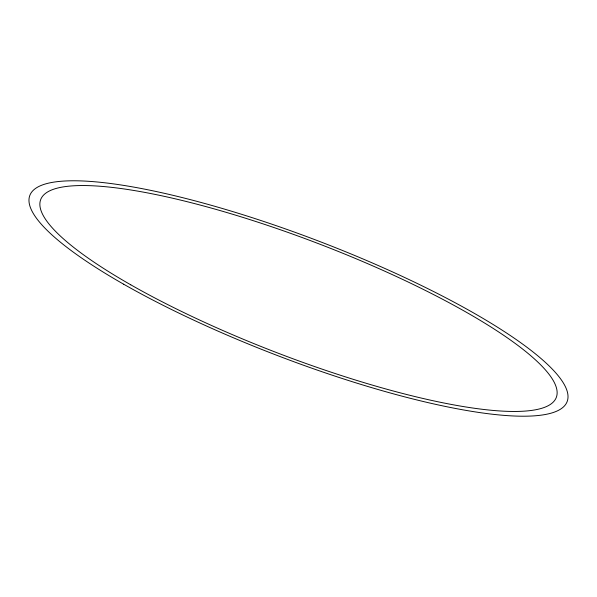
<?xml version="1.0" encoding="UTF-8"?>
<svg xmlns="http://www.w3.org/2000/svg" width="597" height="597" viewBox="0 0 597 597"><rect width="100%" height="100%" fill="white"/><g stroke="black" fill="none" stroke-linecap="round" stroke-linejoin="round"><path stroke-width="0.9" d="M123.691 284.224A287.732 60.804 21 0 0 563.546 406.826A287.732 60.804 21 0 0 208.263 204.45A287.732 60.804 21 0 0 123.691 284.224M130.75 284.799A276.12 58.349 21 0 0 552.852 402.453A276.12 58.349 21 0 0 211.905 208.249A276.12 58.349 21 0 0 130.75 284.799"/></g></svg>
